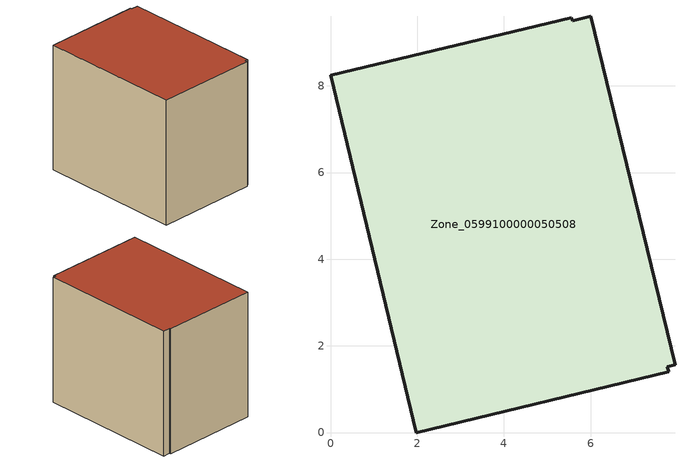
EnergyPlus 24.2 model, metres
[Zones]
Zone_0599100000050508
 floor ground (C_G): 1.98,0 0,8.24 5.55,9.58 5.59,9.5 6.01,9.6 7.95,1.56 7.77,1.52 7.81,1.4 z0
 wall outside (C_F): 0,8.24 1.98,0 7.81,1.4 7.77,1.52 7.95,1.56 6.01,9.6 5.59,9.5 5.55,9.58 0,8.24 z0:7.5
 roof outside (C_R): 6.01,9.6 5.59,9.5 5.55,9.58 0,8.24 1.98,0 7.81,1.4 7.77,1.52 7.95,1.56 z7.5
[BUILDING]
Pand.0599100000050508: North Axis=0; Terrain=City; Loads Convergence Tolerance Value=0.04; Temperature Convergence Tolerance Value=0.4; Solar Distribution=FullExterior; Maximum Number of Warmup Days=25; Minimum Number of Warmup Days=1
[Site:Location]
Rotterdam.The.Hague.AP_ZH_NLD Design_Conditions: Latitude=51.96; Longitude=4.45; Time Zone=1; Elevation=-4.5
[SITE:GROUNDTEMPERATURE:BUILDINGSURFACE]
18, 18, 18, 18, 18, 18, 18, 18, 18, 18, 18, 18
[MATERIAL] Thermal Absorptance=0.9; Solar Absorptance=0.7; Visible Absorptance=0.7
Name | Roughness | Thickness | Conductivity | Density | Specific Heat
G.TC.1965-1974 | MediumSmooth | 0.15 | 0.882353 | 540 | 1210
F.TC.1965-1974 | Rough | 0.3 | 0.697674 | 1920 | 840
R.TC.1965-1974 | MediumRough | 0.2 | 0.232558 | 1500 | 1000
[CONSTRUCTION]
C_G: G.TC.1965-1974
C_F: F.TC.1965-1974
C_R: R.TC.1965-1974
[ZONE]
Zone_0599100000050508: Type=1; Multiplier=1; Ceiling Height=Autocalculate; Volume=Autocalculate; Floor Area=autocalculate; Part of Total Floor Area=Yes
[ZONEINFILTRATION:DESIGNFLOWRATE]
Infil_Zone_0599100000050508: Zone or ZoneList or Space or SpaceList=Zone_0599100000050508; Schedule=AlwaysOn; Design Flow Rate Calculation Method=Flow/Area; Flow Rate per Floor Area=0.003; Constant Term Coefficient=1; Temperature Term Coefficient=0; Velocity Term Coefficient=0; Velocity Squared Term Coefficient=0
[HVACTEMPLATE:ZONE:IDEALLOADSAIRSYSTEM]
Zone_0599100000050508: Maximum Heating Supply Air Temperature=50; Minimum Cooling Supply Air Temperature=13; Maximum Heating Supply Air Humidity Ratio=0.0156; Minimum Cooling Supply Air Humidity Ratio=0.0077; Heating Limit=NoLimit; Cooling Limit=NoLimit; Dehumidification Control Type=ConstantSensibleHeatRatio; Cooling Sensible Heat Ratio=0.7; Dehumidification Setpoint=60; Humidification Control Type=None; Humidification Setpoint=30; Outdoor Air Method=None; Outdoor Air Flow Rate per Person=0.00944; Outdoor Air Flow Rate per Zone Floor Area=0; Outdoor Air Flow Rate per Zone=0; Demand Controlled Ventilation Type=None; Outdoor Air Economizer Type=NoEconomizer; Heat Recovery Type=None; Sensible Heat Recovery Effectiveness=0.7; Latent Heat Recovery Effectiveness=0.65
[ZONECONTROL:THERMOSTAT]
ThermostatControl_Zone_0599100000050508: Zone or ZoneList=Zone_0599100000050508; Control Type Schedule=DualSetpointControlType; Control 1=Thermostat_Zone_0599100000050508; Temperature Difference Between Cutout And Setpoint=0
[THERMOSTATSETPOINT:DUALSETPOINT]
Thermostat_Zone_0599100000050508: Heating Setpoint Temperature Schedule=HeatingSetpoint_Zone_0599100000050508; Cooling Setpoint Temperature Schedule=CoolingSetpoint_Zone_0599100000050508
[SCHEDULE:COMPACT]
HeatingSetpoint_Zone_0599100000050508: Through: 12/31, For: AllDays, Until: 24:00, 21
CoolingSetpoint_Zone_0599100000050508: Through: 12/31, For: AllDays, Until: 24:00, 24
DualSetpointControlType: Through: 12/31, For: AllDays, Until: 24:00, 4
AlwaysOn: Through: 12/31, For: AllDays, Until: 24:00, 1
